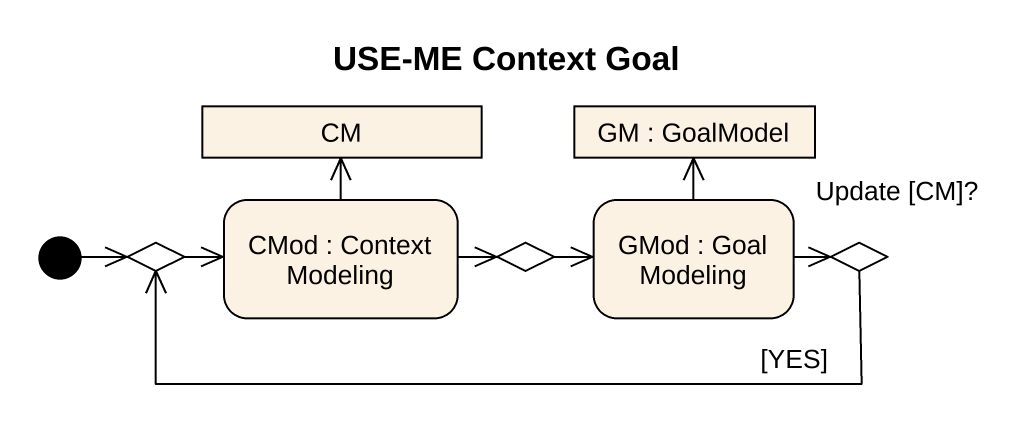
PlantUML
@startuml
title USE-ME Context Goal
hide empty description
state CM <<object>>
state "GM : GoalModel" as GM <<object>>
state choice1 <<choice>>
state "CMod : Context Modeling" as CMod
state choice2 <<choice>>
state "GMod : Goal Modeling" as GMod
state "Update [CM]?" as Update_CM <<choice>>
[*] -right-> choice1
choice1 -right-> CMod
CMod -up-> CM
CMod -right-> choice2
choice2 -right-> GMod
GMod -up-> GM
GMod -right-> Update_CM
Update_CM -left-> choice1 : [YES]
@enduml
